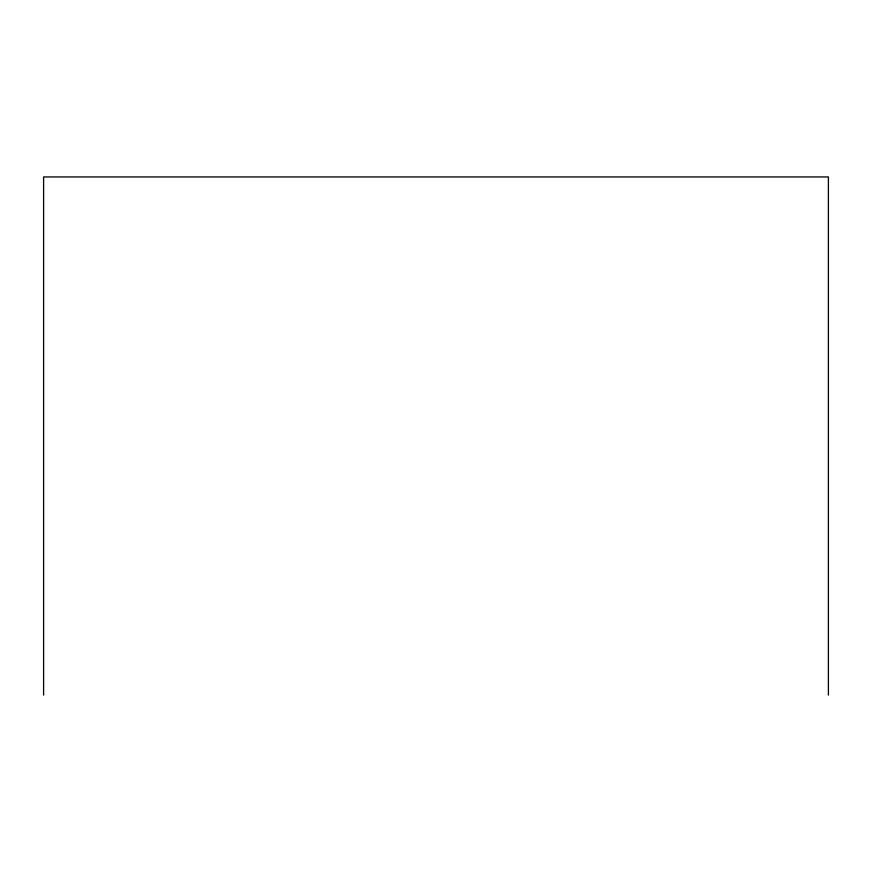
<?xml version="1.0" encoding="UTF-8"?>
<svg xmlns="http://www.w3.org/2000/svg" width="872" height="872" viewBox="0 0 872 872"><rect width="100%" height="100%" fill="white"/><g stroke="black" fill="none" stroke-linecap="round" stroke-linejoin="round"><path stroke-width="1.31" d="M828.4 695.06L828.4 176.94L43.6 176.94L43.6 695.06"/></g></svg>
